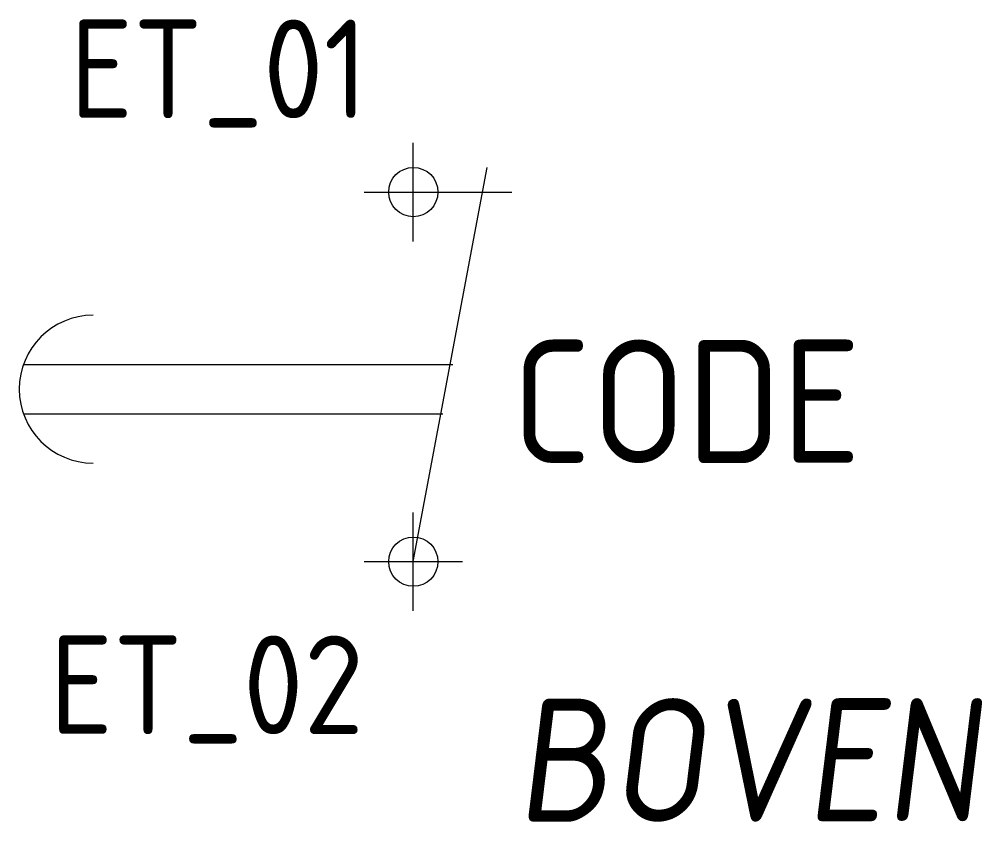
# Model space of a CAD drawing. Extents: x 1021.9 to 1041.5, y 2361 to 2377.3.
import ezdxf
from ezdxf.enums import TextEntityAlignment as Align

# ---------------------------------------------------------------- set-up
doc = ezdxf.new("R2010")
doc.units = 0
doc.header["$LTSCALE"] = 10
doc.header["$MEASUREMENT"] = 0
doc.header["$PDMODE"] = 34
doc.header["$PDSIZE"] = -5
doc.layers.get('0').update_dxf_attribs({"linetype": 'CONTINUOUS'})
for name, color, linetype in [('254', 7, 'CONTINUOUS'), ('C', 7, 'CONTINUOUS'), ('TKST2', 1, 'CONTINUOUS'), ('TKST3', 3, 'CONTINUOUS')]:
    doc.layers.add(name, color=color, linetype=linetype)
doc.styles.get("Standard").update_dxf_attribs({"font": 'iso8.shx'})

msp = doc.modelspace()

# ---------------------------------------------------------------- linework, layer by layer
for points in [[(1029.916, 2366.278), (1031.416, 2374.278)], [(1029.916, 2373.778), (1031.916, 2373.778)], [(1022.016, 2370.278), (1030.716, 2370.278)], [(1022.016, 2369.278), (1030.516, 2369.278)]]:
    msp.add_lwpolyline(points)
msp.add_lwpolyline([(1023.416, 2371.278, 1), (1023.416, 2368.278)], format="xyb")
at = {"layer": 'C', "color": 1}
msp.add_point((1029.916, 2373.778), dxfattribs=at)
at = {"layer": 'C', "color": 2}
msp.add_point((1029.916, 2366.278), dxfattribs=at)

# ---------------------------------------------------------------- texts
at = {"layer": '254', "oblique": 7}
msp.add_attdef('BOVEN', (1032, 2361), '-', height=2.5, dxfattribs=at)
at = {"layer": 'TKST2'}
for tag, p in [('ET_01', (1028.996, 2375.278)), ('ET_02', (1028.916, 2362.778))]:
    msp.add_attdef(tag, text='', height=2, dxfattribs=at).set_placement(p, align=Align.RIGHT)
at = {"layer": 'TKST3'}
msp.add_attdef('CODE', (1031.916, 2368.278), '-K', height=2.5, dxfattribs=at)

doc.saveas('drawing.dxf')
